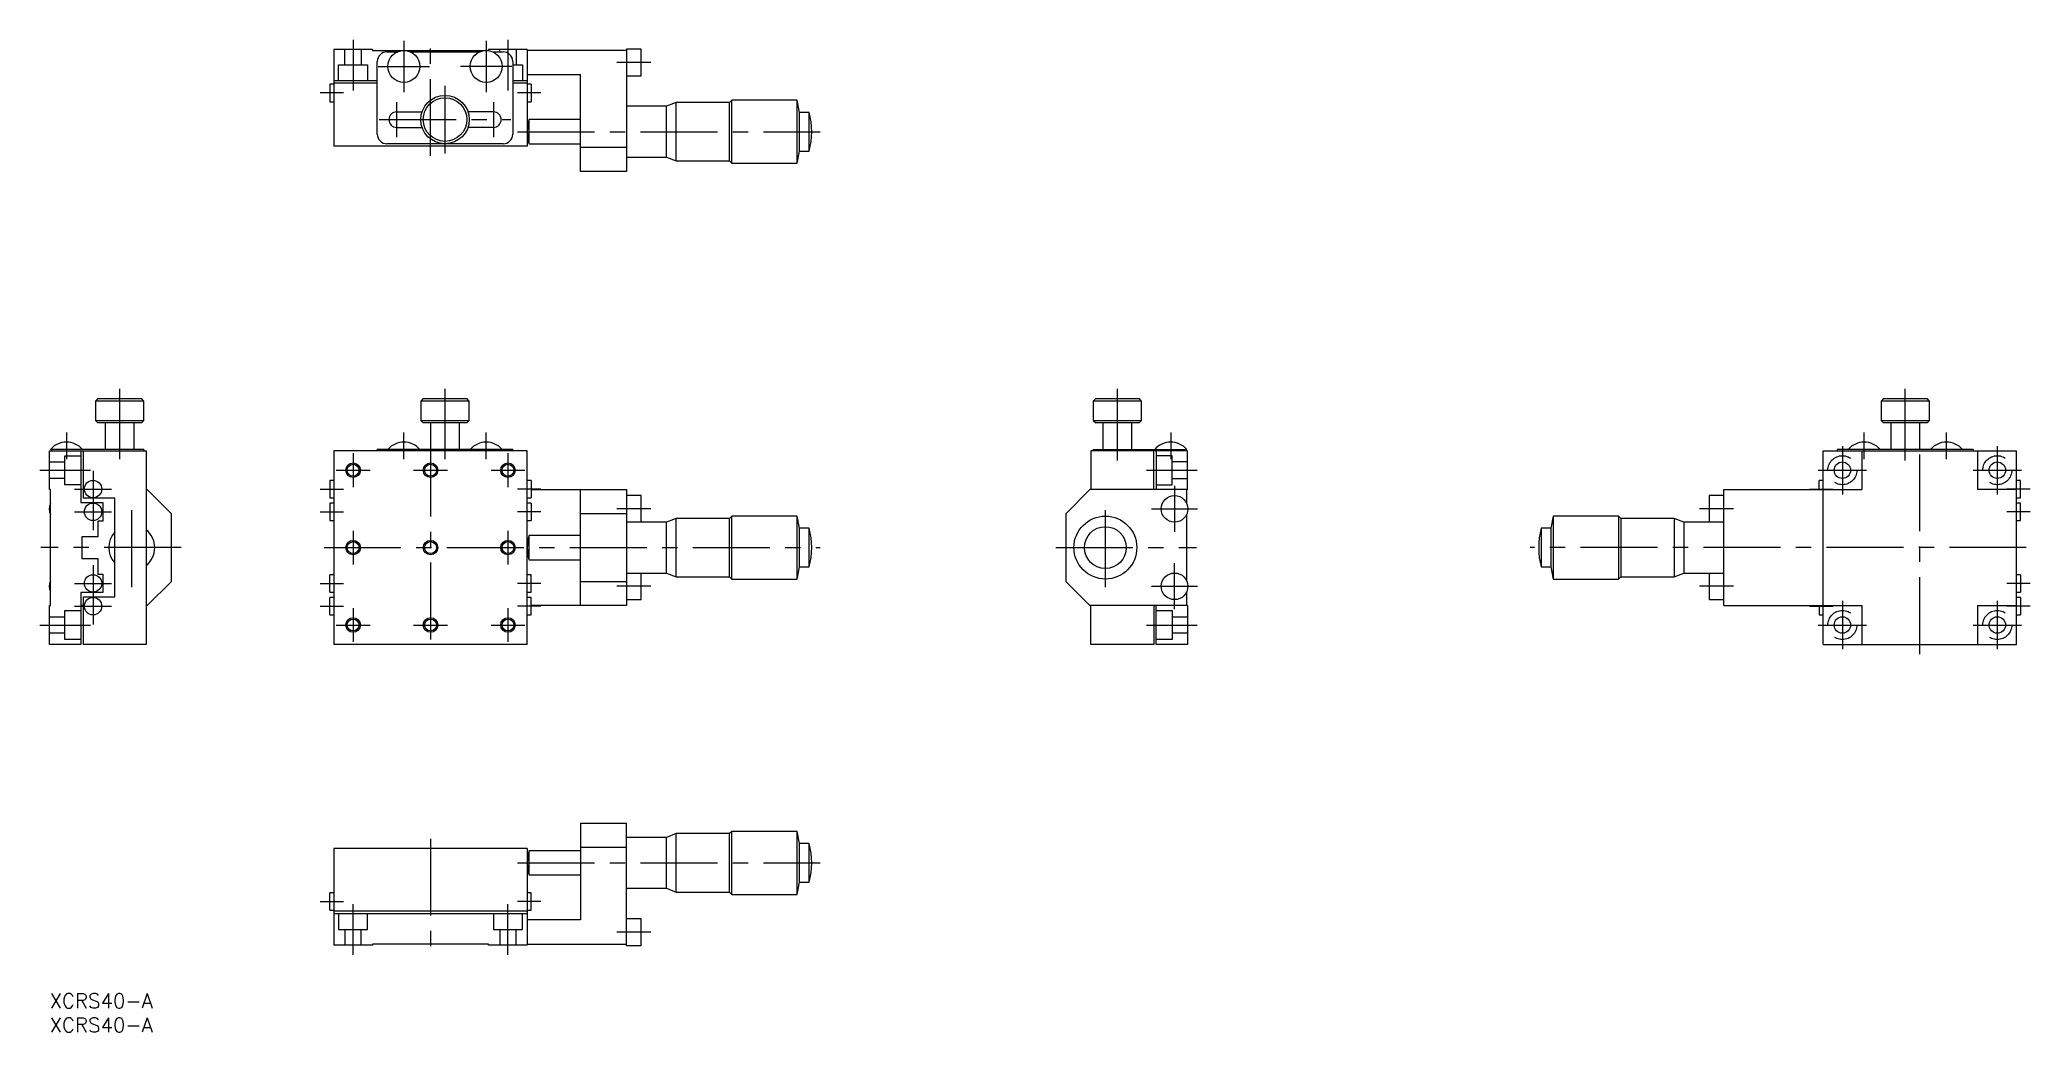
# Model space of a CAD drawing. Extents: x -2 to 409, y -8 to 197.
import ezdxf

# ---------------------------------------------------------------- set-up
doc = ezdxf.new("R2010")
doc.units = 0
doc.header["$LTSCALE"] = 0.5
doc.linetypes.add('CENTER', pattern=[50.8, 31.75, -6.35, 6.35, -6.35])
doc.linetypes.add('DASHED', pattern=[19.05, 12.7, -6.35])
for name, color, linetype in [('MSM_CENTER', 1, 'CENTER'), ('MSM_CONTINUOUS', 7, 'CONTINUOUS'), ('MSM_DASHED', 4, 'DASHED'), ('MSM_NARROW', 5, 'CONTINUOUS'), ('MSM_PART_NUMBER', 7, 'CONTINUOUS')]:
    doc.layers.add(name, color=color, linetype=linetype)
doc.styles.get("Standard").update_dxf_attribs({"font": 'txt.shx', "height": 3, "bigfont": 'bigfont.shx'})

# ---------------------------------------------------------------- blocks, each defined once
blk = doc.blocks.new('*U2')
at = {"layer": 'MSM_PART_NUMBER'}
blk.add_text('XCRS40-A', height=3, dxfattribs=at).set_placement((0, -3))
blk = doc.blocks.new('*U3')
at = {"layer": 'MSM_PART_NUMBER'}
blk.add_text('XCRS40-A', height=3, dxfattribs=at).set_placement((0, -8))

msp = doc.modelspace()

# ---------------------------------------------------------------- linework, layer by layer
at = {"layer": 'MSM_CENTER'}
for p, q in [((62.7239, 197.15), (62.7239, 186.65)), ((73.2239, 196.95), (73.2239, 186.35)), ((78.7239, 173.15), (78.7239, 197.15)), ((90.2239, 196.95), (90.2239, 186.35)), ((94.7239, 197.15), (94.7239, 186.65)), ((67.9239, 191.65), (78.5239, 191.65)), ((95.5239, 191.65), (84.9239, 191.65)), ((124.2239, 192.45), (117.2239, 192.45)), ((60.7239, 186.15), (55.9239, 186.15)), ((81.7239, 173.65), (81.7239, 187.65)), ((101.5239, 186.15), (96.7239, 186.15)), ((71.7239, 184.2506), (71.7239, 177.0494)), ((91.7239, 184.2506), (91.7239, 177.0494)), ((68.1233, 180.65), (95.3245, 180.65)), ((96.7239, 178.15), (159.2261, 178.15)), ((14.5, 110.475), (14.5, 124.975)), ((81.7239, 110.475), (81.7239, 124.975)), ((220.65, 110.175), (220.65, 124.975)), ((383.4261, 110.175), (383.4261, 124.975)), ((3.5, 115.9777), (3.5, 110.475)), ((73.2239, 110.475), (73.2239, 115.9777)), ((90.2239, 110.475), (90.2239, 115.9777)), ((231.65, 115.9777), (231.65, 110.475)), ((374.9261, 110.475), (374.9261, 115.9777)), ((391.9261, 110.475), (391.9261, 115.9777)), ((62.7239, 111.675), (62.7239, 104.675)), ((78.7239, 114.475), (78.7239, 70.175)), ((94.7239, 111.675), (94.7239, 104.675)), ((370.4261, 113.175), (370.4261, 103.175)), ((386.4261, 70.175), (386.4261, 114.175)), ((402.4261, 113.175), (402.4261, 103.175)), ((-2, 108.175), (8.5, 108.175)), ((9, 108.075), (9, 95.775)), ((59.2239, 108.175), (66.2239, 108.175)), ((75.2239, 108.175), (82.2239, 108.175)), ((91.2239, 108.175), (98.2239, 108.175)), ((226.65, 108.175), (237.15, 108.175)), ((365.4261, 108.175), (375.4261, 108.175)), ((397.4261, 108.175), (407.4261, 108.175)), ((5.2, 104.275), (12.8, 104.275)), ((55.9239, 104.275), (60.7239, 104.275)), ((101.5239, 104.275), (96.7239, 104.275)), ((232.45, 104.925), (232.45, 95.425)), ((363.6261, 104.275), (368.4261, 104.275)), ((409.2261, 104.275), (404.4261, 104.275)), ((5.2, 99.575), (12.8, 99.575)), ((17, 84.025), (17, 100.325)), ((55.9239, 99.575), (60.7239, 99.575)), ((101.5239, 99.575), (96.7239, 99.575)), ((124.2239, 100.175), (117.2239, 100.175)), ((218.15, 84.025), (218.15, 100.325)), ((227.7, 100.175), (237.2, 100.175)), ((347.9261, 100.175), (340.9261, 100.175)), ((409.2261, 99.575), (404.4261, 99.575)), ((62.7239, 95.675), (62.7239, 88.675)), ((94.7239, 95.675), (94.7239, 88.675)), ((27.2, 92.175), (-1.8, 92.175)), ((56.7239, 92.175), (159.2261, 92.175)), ((207.95, 92.175), (236.95, 92.175)), ((408.4261, 92.175), (305.9239, 92.175)), ((9, 88.575), (9, 76.275)), ((232.45, 79.425), (232.45, 88.925)), ((5.2, 84.775), (12.8, 84.775)), ((55.9239, 84.775), (60.7239, 84.775)), ((101.5239, 84.775), (96.7239, 84.775)), ((124.2239, 84.175), (117.2239, 84.175)), ((227.7, 84.175), (237.2, 84.175)), ((347.9261, 84.175), (340.9261, 84.175)), ((409.2261, 84.775), (404.4261, 84.775)), ((5.2, 80.075), (12.8, 80.075)), ((55.9239, 80.075), (60.7239, 80.075)), ((62.7239, 79.675), (62.7239, 72.675)), ((94.7239, 79.675), (94.7239, 72.675)), ((101.5239, 80.075), (96.7239, 80.075)), ((363.6261, 80.075), (368.4261, 80.075)), ((370.4261, 81.175), (370.4261, 71.175)), ((402.4261, 81.175), (402.4261, 71.175)), ((409.2261, 80.075), (404.4261, 80.075)), ((-2, 76.175), (8.5, 76.175)), ((59.2239, 76.175), (66.2239, 76.175)), ((75.2239, 76.175), (82.2239, 76.175)), ((91.2239, 76.175), (98.2239, 76.175)), ((226.65, 76.175), (237.15, 76.175)), ((365.4261, 76.175), (375.4261, 76.175)), ((397.4261, 76.175), (407.4261, 76.175)), ((78.7239, 32), (78.7239, 8)), ((96.7239, 27), (159.2261, 27)), ((55.9239, 19), (60.7239, 19)), ((62.7239, 8), (62.7239, 18.5)), ((94.7239, 8), (94.7239, 18.5)), ((101.5239, 19), (96.7239, 19)), ((124.2239, 12.7), (117.2239, 12.7))]:
    msp.add_line(p, q, dxfattribs=at)
at = {"layer": 'MSM_CONTINUOUS'}
for p, q in [((58.7239, 195.15), (58.7239, 175.15)), ((66.7239, 195.15), (58.7239, 195.15)), ((66.7239, 195.15), (66.7239, 194.95)), ((66.7239, 194.95), (90.7239, 194.95)), ((69.7239, 194.65), (71.8491, 194.65)), ((74.5987, 194.65), (88.8491, 194.65)), ((90.7239, 194.95), (90.7239, 195.15)), ((98.7239, 195.15), (90.7239, 195.15)), ((91.5987, 194.65), (93.7239, 194.65)), ((98.7239, 195.15), (98.7239, 175.15)), ((119.2239, 194.95), (98.7239, 194.95)), ((119.2239, 195.2), (119.2239, 169.95)), ((122.2239, 195.2), (119.2239, 195.2)), ((122.2239, 189.7), (122.2239, 195.2)), ((67.7239, 177.65), (67.7239, 192.65)), ((95.7239, 192.65), (95.7239, 177.65)), ((98.7239, 189.95), (109.7239, 189.95)), ((109.7239, 169.95), (109.7239, 189.95)), ((119.2239, 189.7), (122.2239, 189.7)), ((57.9239, 187.95), (57.9239, 184.35)), ((58.7239, 187.95), (57.9239, 187.95)), ((67.7239, 188.65), (58.7239, 188.65)), ((67.7239, 188.15), (58.7239, 188.15)), ((98.7239, 188.65), (95.7239, 188.65)), ((98.7239, 188.15), (95.7239, 188.15)), ((99.5239, 187.95), (98.7239, 187.95)), ((99.5239, 187.95), (99.5239, 184.35)), ((57.9239, 184.35), (58.7239, 184.35)), ((71.7239, 182.25), (76.9868, 182.25)), ((91.7239, 182.25), (86.461, 182.25)), ((98.7239, 184.35), (99.5239, 184.35)), ((127.4739, 183.4), (119.2239, 183.4)), ((129.4739, 184.2), (127.4739, 183.4)), ((127.4739, 172.9), (127.4739, 183.4)), ((140.4739, 184.2), (129.4739, 184.2)), ((129.4739, 172.1), (129.4739, 184.2)), ((140.9739, 184.65), (140.4739, 184.2)), ((140.4739, 172.1), (140.4739, 184.2)), ((154.4739, 184.65), (140.9739, 184.65)), ((140.9739, 171.65), (140.9739, 184.65)), ((154.9739, 182.15), (154.4739, 184.65)), ((154.4739, 171.65), (154.4739, 184.65)), ((156.9739, 182.15), (154.9739, 182.15)), ((154.9739, 174.15), (154.9739, 182.15)), ((156.9739, 174.15), (156.9739, 182.15)), ((71.7239, 179.05), (76.9868, 179.05)), ((91.7239, 179.05), (86.461, 179.05)), ((109.7239, 180.65), (99.0939, 180.65)), ((99.0939, 175.65), (99.0939, 180.65)), ((98.7239, 175.15), (58.7239, 175.15)), ((93.7239, 175.65), (69.7239, 175.65)), ((99.0939, 175.65), (109.7239, 175.65)), ((109.7239, 174.95), (119.2239, 174.95)), ((119.2239, 172.9), (127.4739, 172.9)), ((127.4739, 172.9), (129.4739, 172.1)), ((154.4739, 171.65), (154.9739, 174.15)), ((154.9739, 174.15), (156.9739, 174.15)), ((119.2239, 169.95), (109.7239, 169.95)), ((129.4739, 172.1), (140.4739, 172.1)), ((140.4739, 172.1), (140.9739, 171.65)), ((140.9739, 171.65), (154.4739, 171.65)), ((10, 122.975), (9.5, 122.475)), ((19.5, 122.475), (9.5, 122.475)), ((9.5, 122.475), (9.5, 118.475)), ((10, 122.975), (19, 122.975)), ((19.5, 122.475), (19, 122.975)), ((19.5, 118.475), (19.5, 122.475)), ((77.2239, 122.975), (76.7239, 122.475)), ((86.7239, 122.475), (76.7239, 122.475)), ((76.7239, 122.475), (76.7239, 118.475)), ((77.2239, 122.975), (86.2239, 122.975)), ((86.7239, 122.475), (86.2239, 122.975)), ((86.7239, 118.475), (86.7239, 122.475)), ((216.15, 122.975), (215.65, 122.475)), ((225.65, 122.475), (215.65, 122.475)), ((215.65, 122.475), (215.65, 118.475)), ((216.15, 122.975), (225.15, 122.975)), ((225.65, 122.475), (225.15, 122.975)), ((225.65, 118.475), (225.65, 122.475)), ((378.9261, 122.975), (378.4261, 122.475)), ((388.4261, 122.475), (378.4261, 122.475)), ((378.4261, 122.475), (378.4261, 118.475)), ((378.9261, 122.975), (387.9261, 122.975)), ((388.4261, 122.475), (387.9261, 122.975)), ((388.4261, 118.475), (388.4261, 122.475)), ((9.5, 118.475), (19.5, 118.475)), ((9.5, 118.475), (10, 117.975)), ((19, 117.975), (10, 117.975)), ((11.5, 117.975), (11.5, 112.475)), ((17.5, 112.475), (17.5, 117.975)), ((19, 117.975), (19.5, 118.475)), ((76.7239, 118.475), (86.7239, 118.475)), ((76.7239, 118.475), (77.2239, 117.975)), ((86.2239, 117.975), (77.2239, 117.975)), ((78.7239, 117.975), (78.7239, 112.475)), ((84.7239, 112.475), (84.7239, 117.975)), ((86.2239, 117.975), (86.7239, 118.475)), ((215.65, 118.475), (225.65, 118.475)), ((215.65, 118.475), (216.15, 117.975)), ((225.15, 117.975), (216.15, 117.975)), ((217.65, 117.975), (217.65, 112.475)), ((223.65, 112.475), (223.65, 117.975)), ((225.15, 117.975), (225.65, 118.475)), ((378.4261, 118.475), (388.4261, 118.475)), ((378.4261, 118.475), (378.9261, 117.975)), ((387.9261, 117.975), (378.9261, 117.975)), ((380.4261, 117.975), (380.4261, 112.475)), ((386.4261, 112.475), (386.4261, 117.975)), ((387.9261, 117.975), (388.4261, 118.475)), ((0, 104.175), (0, 112.175)), ((0, 112.175), (20, 112.175)), ((19.5, 112.475), (0.2, 112.475)), ((0.5, 112.175), (0.5, 112.475)), ((6.5, 112.175), (6.5, 101.475)), ((7, 102.375), (7, 112.175)), ((19.5, 112.475), (19.5, 112.175)), ((20, 112.175), (20, 72.175)), ((58.7239, 112.175), (58.7239, 72.175)), ((98.7239, 112.175), (58.7239, 112.175)), ((67.7239, 112.175), (67.7239, 112.475)), ((95.7239, 112.475), (67.7239, 112.475)), ((95.7239, 112.475), (95.7239, 112.175)), ((98.7239, 72.175), (98.7239, 112.175)), ((215.15, 112.175), (215.15, 104.175)), ((235.15, 112.175), (215.15, 112.175)), ((215.65, 112.175), (215.65, 112.475)), ((215.65, 112.475), (234.95, 112.475)), ((228.15, 104.175), (228.15, 112.175)), ((228.65, 112.175), (228.65, 104.175)), ((234.65, 112.475), (234.65, 112.175)), ((235.15, 104.175), (235.15, 112.175)), ((366.4261, 112.175), (406.4261, 112.175)), ((366.4261, 72.175), (366.4261, 112.175)), ((397.4261, 112.475), (369.4261, 112.475)), ((369.4261, 112.175), (369.4261, 112.475)), ((374.4261, 112.175), (374.4261, 104.175)), ((397.4261, 112.475), (397.4261, 112.175)), ((398.4261, 104.175), (398.4261, 112.175)), ((406.4261, 72.175), (406.4261, 112.175)), ((0.2, 104.175), (0, 104.175)), ((0.2, 80.175), (0.2, 104.175)), ((7, 104.175), (6.5, 104.175)), ((20, 104.175), (20.2, 104.175)), ((20.2, 104.175), (25.2, 99.175)), ((57.9239, 106.075), (57.9239, 102.475)), ((58.7239, 106.075), (57.9239, 106.075)), ((99.5239, 106.075), (98.7239, 106.075)), ((99.5239, 106.075), (99.5239, 102.475)), ((99.5239, 104.175), (119.2239, 104.175)), ((109.7239, 80.175), (109.7239, 104.175)), ((119.2239, 104.175), (119.2239, 80.175)), ((122.2239, 102.925), (119.2239, 102.925)), ((122.2239, 97.425), (122.2239, 102.925)), ((214.95, 104.175), (209.95, 99.175)), ((235.15, 104.175), (214.95, 104.175)), ((234.95, 101.3206), (234.95, 104.175)), ((342.9261, 102.925), (342.9261, 97.425)), ((345.9261, 102.925), (342.9261, 102.925)), ((345.9261, 80.175), (345.9261, 104.175)), ((345.9261, 104.175), (374.4261, 104.175)), ((365.6261, 104.175), (365.6261, 106.075)), ((366.4261, 106.075), (365.6261, 106.075)), ((406.4261, 104.175), (398.4261, 104.175)), ((407.2261, 106.075), (406.4261, 106.075)), ((407.2261, 102.475), (407.2261, 106.075)), ((6.5, 101.475), (11, 101.475)), ((13.5, 102.375), (7, 102.375)), ((11, 101.475), (11, 97.675)), ((13.5, 81.975), (13.5, 102.375)), ((25.2, 85.175), (25.2, 99.175)), ((57.9239, 102.475), (58.7239, 102.475)), ((57.9239, 101.375), (57.9239, 97.775)), ((58.7239, 101.375), (57.9239, 101.375)), ((98.7239, 102.475), (99.5239, 102.475)), ((99.5239, 101.375), (98.7239, 101.375)), ((99.5239, 101.375), (99.5239, 97.775)), ((119.2239, 99.175), (109.7239, 99.175)), ((209.95, 99.175), (209.95, 85.175)), ((234.95, 85.3206), (234.95, 99.0294)), ((406.4261, 102.475), (407.2261, 102.475)), ((407.2261, 101.375), (406.4261, 101.375)), ((407.2261, 97.775), (407.2261, 101.375)), ((11, 97.675), (10, 97.675)), ((10, 97.675), (10, 94.425)), ((57.9239, 97.775), (58.7239, 97.775)), ((98.7239, 97.775), (99.5239, 97.775)), ((109.7239, 94.675), (99.0939, 94.675)), ((99.0939, 89.675), (99.0939, 94.675)), ((127.4739, 97.425), (119.2239, 97.425)), ((129.4739, 98.225), (127.4739, 97.425)), ((127.4739, 86.925), (127.4739, 97.425)), ((140.4739, 98.225), (129.4739, 98.225)), ((129.4739, 86.125), (129.4739, 98.225)), ((140.9739, 98.675), (140.4739, 98.225)), ((140.4739, 86.125), (140.4739, 98.225)), ((154.4739, 98.675), (140.9739, 98.675)), ((140.9739, 85.675), (140.9739, 98.675)), ((154.9739, 96.175), (154.4739, 98.675)), ((154.4739, 85.675), (154.4739, 98.675)), ((156.9739, 96.175), (154.9739, 96.175)), ((154.9739, 88.175), (154.9739, 96.175)), ((156.9739, 88.175), (156.9739, 96.175)), ((310.1761, 96.175), (308.1761, 96.175)), ((308.1761, 96.175), (308.1761, 88.175)), ((310.6761, 98.675), (310.1761, 96.175)), ((310.1761, 96.175), (310.1761, 88.175)), ((324.1761, 98.675), (310.6761, 98.675)), ((310.6761, 98.675), (310.6761, 85.675)), ((324.6761, 98.225), (324.1761, 98.675)), ((324.1761, 98.675), (324.1761, 85.675)), ((335.6761, 98.225), (324.6761, 98.225)), ((324.6761, 98.225), (324.6761, 86.125)), ((337.6761, 97.425), (335.6761, 98.225)), ((335.6761, 98.225), (335.6761, 86.125)), ((345.9261, 97.425), (337.6761, 97.425)), ((337.6761, 97.425), (337.6761, 86.925)), ((406.4261, 97.775), (407.2261, 97.775)), ((10, 94.425), (6.7, 94.425)), ((6.7, 94.425), (6.7, 89.925)), ((6.7, 89.925), (10, 89.925)), ((10, 89.925), (10, 86.675)), ((10, 86.675), (11, 86.675)), ((11, 86.675), (11, 82.875)), ((57.9239, 82.975), (57.9239, 86.575)), ((58.7239, 86.575), (57.9239, 86.575)), ((99.5239, 86.575), (98.7239, 86.575)), ((99.0939, 89.675), (109.7239, 89.675)), ((99.5239, 82.975), (99.5239, 86.575)), ((119.2239, 86.925), (127.4739, 86.925)), ((122.2239, 81.425), (122.2239, 86.925)), ((127.4739, 86.925), (129.4739, 86.125)), ((154.4739, 85.675), (154.9739, 88.175)), ((154.9739, 88.175), (156.9739, 88.175)), ((308.1761, 88.175), (310.1761, 88.175)), ((310.1761, 88.175), (310.6761, 85.675)), ((335.6761, 86.125), (337.6761, 86.925)), ((337.6761, 86.925), (345.9261, 86.925)), ((342.9261, 86.925), (342.9261, 81.425)), ((407.2261, 86.575), (406.4261, 86.575)), ((407.2261, 86.575), (407.2261, 82.975)), ((11, 82.875), (6.5, 82.875)), ((6.5, 82.875), (6.5, 72.175)), ((25.2, 85.175), (20.2, 80.175)), ((57.9239, 82.975), (58.7239, 82.975)), ((98.7239, 82.975), (99.5239, 82.975)), ((109.7239, 85.175), (119.2239, 85.175)), ((129.4739, 86.125), (140.4739, 86.125)), ((140.4739, 86.125), (140.9739, 85.675)), ((140.9739, 85.675), (154.4739, 85.675)), ((209.95, 85.175), (214.95, 80.175)), ((234.95, 80.175), (234.95, 83.0294)), ((310.6761, 85.675), (324.1761, 85.675)), ((324.1761, 85.675), (324.6761, 86.125)), ((324.6761, 86.125), (335.6761, 86.125)), ((406.4261, 82.975), (407.2261, 82.975)), ((0, 72.175), (0, 80.175)), ((0, 80.175), (0.2, 80.175)), ((7, 80.175), (6.5, 80.175)), ((7, 72.175), (7, 81.975)), ((7, 81.975), (13.5, 81.975)), ((20.2, 80.175), (20, 80.175)), ((57.9239, 78.275), (57.9239, 81.875)), ((58.7239, 81.875), (57.9239, 81.875)), ((57.9239, 78.275), (58.7239, 78.275)), ((99.5239, 81.875), (98.7239, 81.875)), ((98.7239, 78.275), (99.5239, 78.275)), ((99.5239, 78.275), (99.5239, 81.875)), ((119.2239, 80.175), (99.5239, 80.175)), ((119.2239, 81.425), (122.2239, 81.425)), ((235.15, 80.175), (214.95, 80.175)), ((215.15, 72.175), (215.15, 80.175)), ((228.15, 80.175), (228.15, 72.175)), ((228.65, 72.175), (228.65, 80.175)), ((235.15, 80.175), (235.15, 72.175)), ((342.9261, 81.425), (345.9261, 81.425)), ((345.9261, 80.175), (374.4261, 80.175)), ((365.6261, 80.175), (365.6261, 78.275)), ((365.6261, 78.275), (366.4261, 78.275)), ((374.4261, 80.175), (374.4261, 72.175)), ((398.4261, 80.175), (406.4261, 80.175)), ((398.4261, 72.175), (398.4261, 80.175)), ((407.2261, 81.875), (406.4261, 81.875)), ((406.4261, 78.275), (407.2261, 78.275)), ((407.2261, 81.875), (407.2261, 78.275)), ((6.5, 72.175), (0, 72.175)), ((20, 72.175), (7, 72.175)), ((98.7239, 72.175), (58.7239, 72.175)), ((228.15, 72.175), (215.15, 72.175)), ((235.15, 72.175), (228.65, 72.175)), ((366.4261, 72.175), (406.4261, 72.175)), ((109.7239, 35.2), (109.7239, 15.2)), ((109.7239, 35.2), (119.2239, 35.2)), ((119.2239, 9.95), (119.2239, 35.2)), ((129.4739, 33.05), (127.4739, 32.25)), ((140.4739, 33.05), (129.4739, 33.05)), ((129.4739, 20.95), (129.4739, 33.05)), ((140.9739, 33.5), (140.4739, 33.05)), ((140.4739, 20.95), (140.4739, 33.05)), ((154.4739, 33.5), (140.9739, 33.5)), ((140.9739, 20.5), (140.9739, 33.5)), ((154.9739, 31), (154.4739, 33.5)), ((154.4739, 20.5), (154.4739, 33.5)), ((98.7239, 30), (58.7239, 30)), ((58.7239, 30), (58.7239, 10)), ((98.7239, 30), (98.7239, 10)), ((109.7239, 29.5), (99.0939, 29.5)), ((99.0939, 24.5), (99.0939, 29.5)), ((119.2239, 30.2), (109.7239, 30.2)), ((127.4739, 32.25), (119.2239, 32.25)), ((127.4739, 21.75), (127.4739, 32.25)), ((156.9739, 31), (154.9739, 31)), ((154.9739, 23), (154.9739, 31)), ((156.9739, 23), (156.9739, 31)), ((57.9239, 17.2), (57.9239, 20.8)), ((58.7239, 20.8), (57.9239, 20.8)), ((99.5239, 20.8), (98.7239, 20.8)), ((99.0939, 24.5), (109.7239, 24.5)), ((99.5239, 17.2), (99.5239, 20.8)), ((119.2239, 21.75), (127.4739, 21.75)), ((127.4739, 21.75), (129.4739, 20.95)), ((129.4739, 20.95), (140.4739, 20.95)), ((140.4739, 20.95), (140.9739, 20.5)), ((154.4739, 20.5), (154.9739, 23)), ((154.9739, 23), (156.9739, 23)), ((57.9239, 17.2), (58.7239, 17.2)), ((98.7239, 17), (58.7239, 17)), ((98.7239, 16.5), (58.7239, 16.5)), ((98.7239, 17.2), (99.5239, 17.2)), ((140.9739, 20.5), (154.4739, 20.5)), ((109.7239, 15.2), (98.7239, 15.2)), ((122.2239, 15.45), (119.2239, 15.45)), ((122.2239, 9.95), (122.2239, 15.45)), ((66.7239, 10), (58.7239, 10)), ((66.7239, 10.2), (66.7239, 10)), ((90.7239, 10.2), (66.7239, 10.2)), ((90.7239, 10), (90.7239, 10.2)), ((98.7239, 10), (90.7239, 10)), ((98.7239, 10.2), (119.2239, 10.2)), ((119.2239, 9.95), (122.2239, 9.95))]:
    msp.add_line(p, q, dxfattribs=at)
for centre, radius in [((73.2239, 191.65), 3.3), ((90.2239, 191.65), 3.3), ((81.7239, 180.65), 5), ((81.7239, 180.65), 4.5), ((62.7239, 108.175), 1.2295), ((78.7239, 108.175), 1.2295), ((94.7239, 108.175), 1.2295), ((370.4261, 108.175), 1.7), ((402.4261, 108.175), 1.7), ((9, 104.275), 1.8), ((232.45, 100.175), 2.75), ((9, 99.575), 1.8), ((218.15, 92.175), 6.5), ((218.15, 92.175), 4.325), ((62.7239, 92.175), 1.2295), ((78.7239, 92.175), 1.2295), ((94.7239, 92.175), 1.2295), ((9, 84.775), 1.8), ((232.45, 84.175), 2.75), ((9, 80.075), 1.8), ((62.7239, 76.175), 1.2295), ((78.7239, 76.175), 1.2295), ((94.7239, 76.175), 1.2295), ((370.4261, 76.175), 1.7), ((402.4261, 76.175), 1.7)]:
    msp.add_circle(centre, radius, dxfattribs=at)
for centre, radius, start, end in [((69.7239, 192.65), 2, 90, 180), ((93.7239, 192.65), 2, 0, 90), ((71.7239, 180.65), 1.6, 90, 270), ((91.7239, 180.65), 1.6, 270, 90), ((141.2239, 178.15), 16.25, 345.749967, 14.250033), ((69.7239, 177.65), 2, 180, 270), ((93.7239, 177.65), 2, 270, 0), ((107.3548, 178.15), 8.6309, 163.162674, 196.837326), ((3.5, 109.6028), 4.3749, 41.034834, 138.965178), ((73.2239, 109.6028), 4.3749, 41.034834, 138.965178), ((90.2239, 109.6028), 4.3749, 41.034834, 138.965178), ((231.65, 109.6028), 4.3749, 41.034834, 138.965178), ((374.9261, 109.6028), 4.3749, 41.034834, 138.965178), ((391.9261, 109.6028), 4.3749, 41.034834, 138.965178), ((2.7, 100.175), 2.75, 155.380023, 204.619977), ((17, 92.175), 4.75, 137.463102, 222.536898), ((17, 92.175), 4.75, 309.166711, 50.833289), ((107.3548, 92.175), 8.6309, 163.162674, 196.837326), ((141.2239, 92.175), 16.25, 345.749967, 14.250033), ((323.9261, 92.175), 16.25, 165.749967, 194.250033), ((2.7, 84.175), 2.75, 155.380023, 204.619977), ((107.3548, 27), 8.6309, 163.162674, 196.837326), ((141.2239, 27), 16.25, 345.749967, 14.250033)]:
    msp.add_arc(centre, radius, start, end, dxfattribs=at)
at = {"layer": 'MSM_DASHED'}
for p, q in [((61.0239, 191.95), (61.0239, 195.15)), ((64.4239, 195.15), (64.4239, 191.95)), ((93.0239, 194.65), (93.0239, 195.15)), ((96.4239, 195.15), (96.4239, 191.95)), ((59.7239, 191.95), (65.7239, 191.95)), ((59.7239, 188.65), (59.7239, 191.95)), ((65.7239, 191.95), (65.7239, 188.65)), ((95.7239, 191.95), (97.7239, 191.95)), ((97.7239, 191.95), (97.7239, 188.65)), ((3.2, 105.175), (3.2, 111.175)), ((3.2, 111.175), (6.5, 111.175)), ((231.95, 111.175), (228.65, 111.175)), ((231.95, 105.175), (231.95, 111.175)), ((0, 109.875), (3.2, 109.875)), ((235.15, 109.875), (231.95, 109.875)), ((3.2, 106.475), (0, 106.475)), ((6.5, 105.175), (3.2, 105.175)), ((228.65, 105.175), (231.95, 105.175)), ((231.95, 106.475), (235.15, 106.475)), ((3.2, 73.175), (3.2, 79.175)), ((3.2, 79.175), (6.5, 79.175)), ((228.65, 79.175), (231.95, 79.175)), ((231.95, 79.175), (231.95, 73.175)), ((0, 77.875), (3.2, 77.875)), ((3.2, 74.475), (0, 74.475)), ((231.95, 77.875), (235.15, 77.875)), ((235.15, 74.475), (231.95, 74.475)), ((6.5, 73.175), (3.2, 73.175)), ((231.95, 73.175), (228.65, 73.175)), ((59.7239, 16.5), (59.7239, 13.2)), ((65.7239, 13.2), (65.7239, 16.5)), ((91.7239, 16.5), (91.7239, 13.2)), ((97.7239, 13.2), (97.7239, 16.5)), ((59.7239, 13.2), (65.7239, 13.2)), ((61.0239, 13.2), (61.0239, 10)), ((64.4239, 10), (64.4239, 13.2)), ((91.7239, 13.2), (97.7239, 13.2)), ((93.0239, 13.2), (93.0239, 10)), ((96.4239, 10), (96.4239, 13.2))]:
    msp.add_line(p, q, dxfattribs=at)
for centre in [(370.4261, 108.175), (402.4261, 108.175), (370.4261, 76.175), (402.4261, 76.175)]:
    msp.add_circle(centre, 3, dxfattribs=at)
at = {"layer": 'MSM_NARROW'}
for centre in [(62.7239, 108.175), (78.7239, 108.175), (94.7239, 108.175), (62.7239, 92.175), (78.7239, 92.175), (94.7239, 92.175), (62.7239, 76.175), (78.7239, 76.175), (94.7239, 76.175)]:
    msp.add_circle(centre, 1.5, dxfattribs=at)

# ---------------------------------------------------------------- block references
at = {"layer": 'MSM_CONTINUOUS'}
for name in ['*U2', '*U3']:
    msp.add_blockref(name, (0, 0), dxfattribs=at)

doc.saveas('drawing.dxf')
